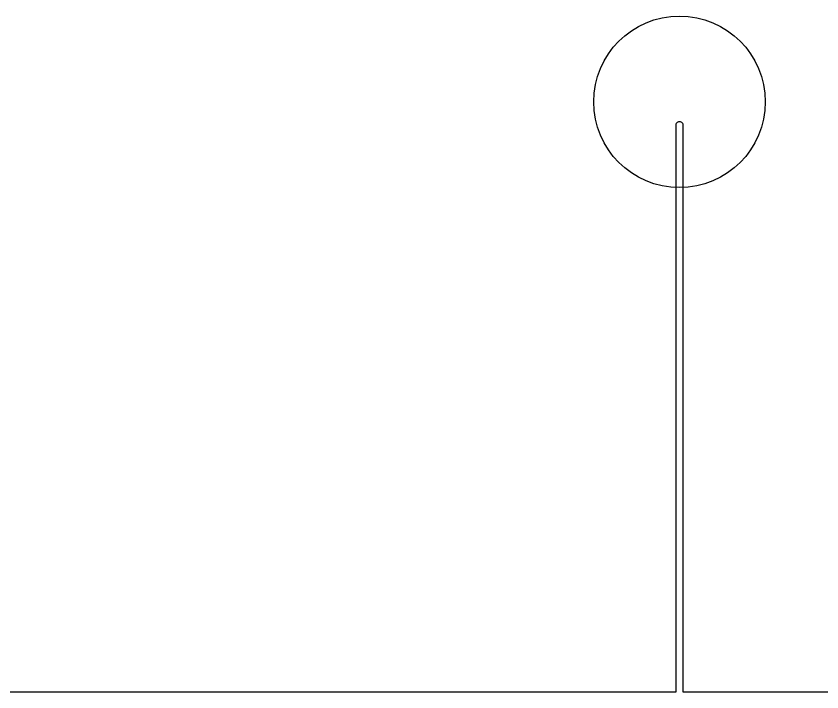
# Model space of a CAD drawing. Header units: inches. Extents: x 0.57 to 7.95, y -5.84 to -0.5.
# Drawn here: x 3.57 to 4.255, y -5.186 to -4.612 of the extents above; entities that cross this region are included whole.
import ezdxf

# ---------------------------------------------------------------- set-up
doc = ezdxf.new("R2010")
doc.units = ezdxf.units.IN
doc.header["$MEASUREMENT"] = 0
doc.layers.add('BLACK', color=250, linetype='CONTINUOUS')

msp = doc.modelspace()

# ---------------------------------------------------------------- linework, layer by layer
at = {"layer": 'BLACK', "linetype": 'CONTINUOUS'}
for p, q in [((4.13091, -4.70472), (4.13096, -4.70415)), ((4.13091, -5.18642), (4.13091, -4.70472)), ((4.13096, -4.70415), (4.1314, -4.70308)), ((4.1314, -4.70308), (4.13222, -4.70227)), ((4.13222, -4.70227), (4.13328, -4.70183)), ((4.13328, -4.70183), (4.13443, -4.70183)), ((4.13443, -4.70183), (4.1355, -4.70227)), ((4.1355, -4.70227), (4.13631, -4.70308)), ((4.13631, -4.70308), (4.13675, -4.70415)), ((4.13675, -4.70415), (4.13681, -4.70472)), ((4.13681, -4.70472), (4.13681, -5.18642)), ((1.18406, -5.18642), (4.13091, -5.18642)), ((4.13681, -5.18642), (7.5561, -5.18642))]:
    msp.add_line(p, q, dxfattribs=at)
at = {"layer": 'BLACK'}
msp.add_circle((4.13386, -4.68504), 0.07283, dxfattribs=at)
msp.add_circle((4.13386, -4.68504), 0.07283, dxfattribs=at)

doc.saveas('drawing.dxf')
